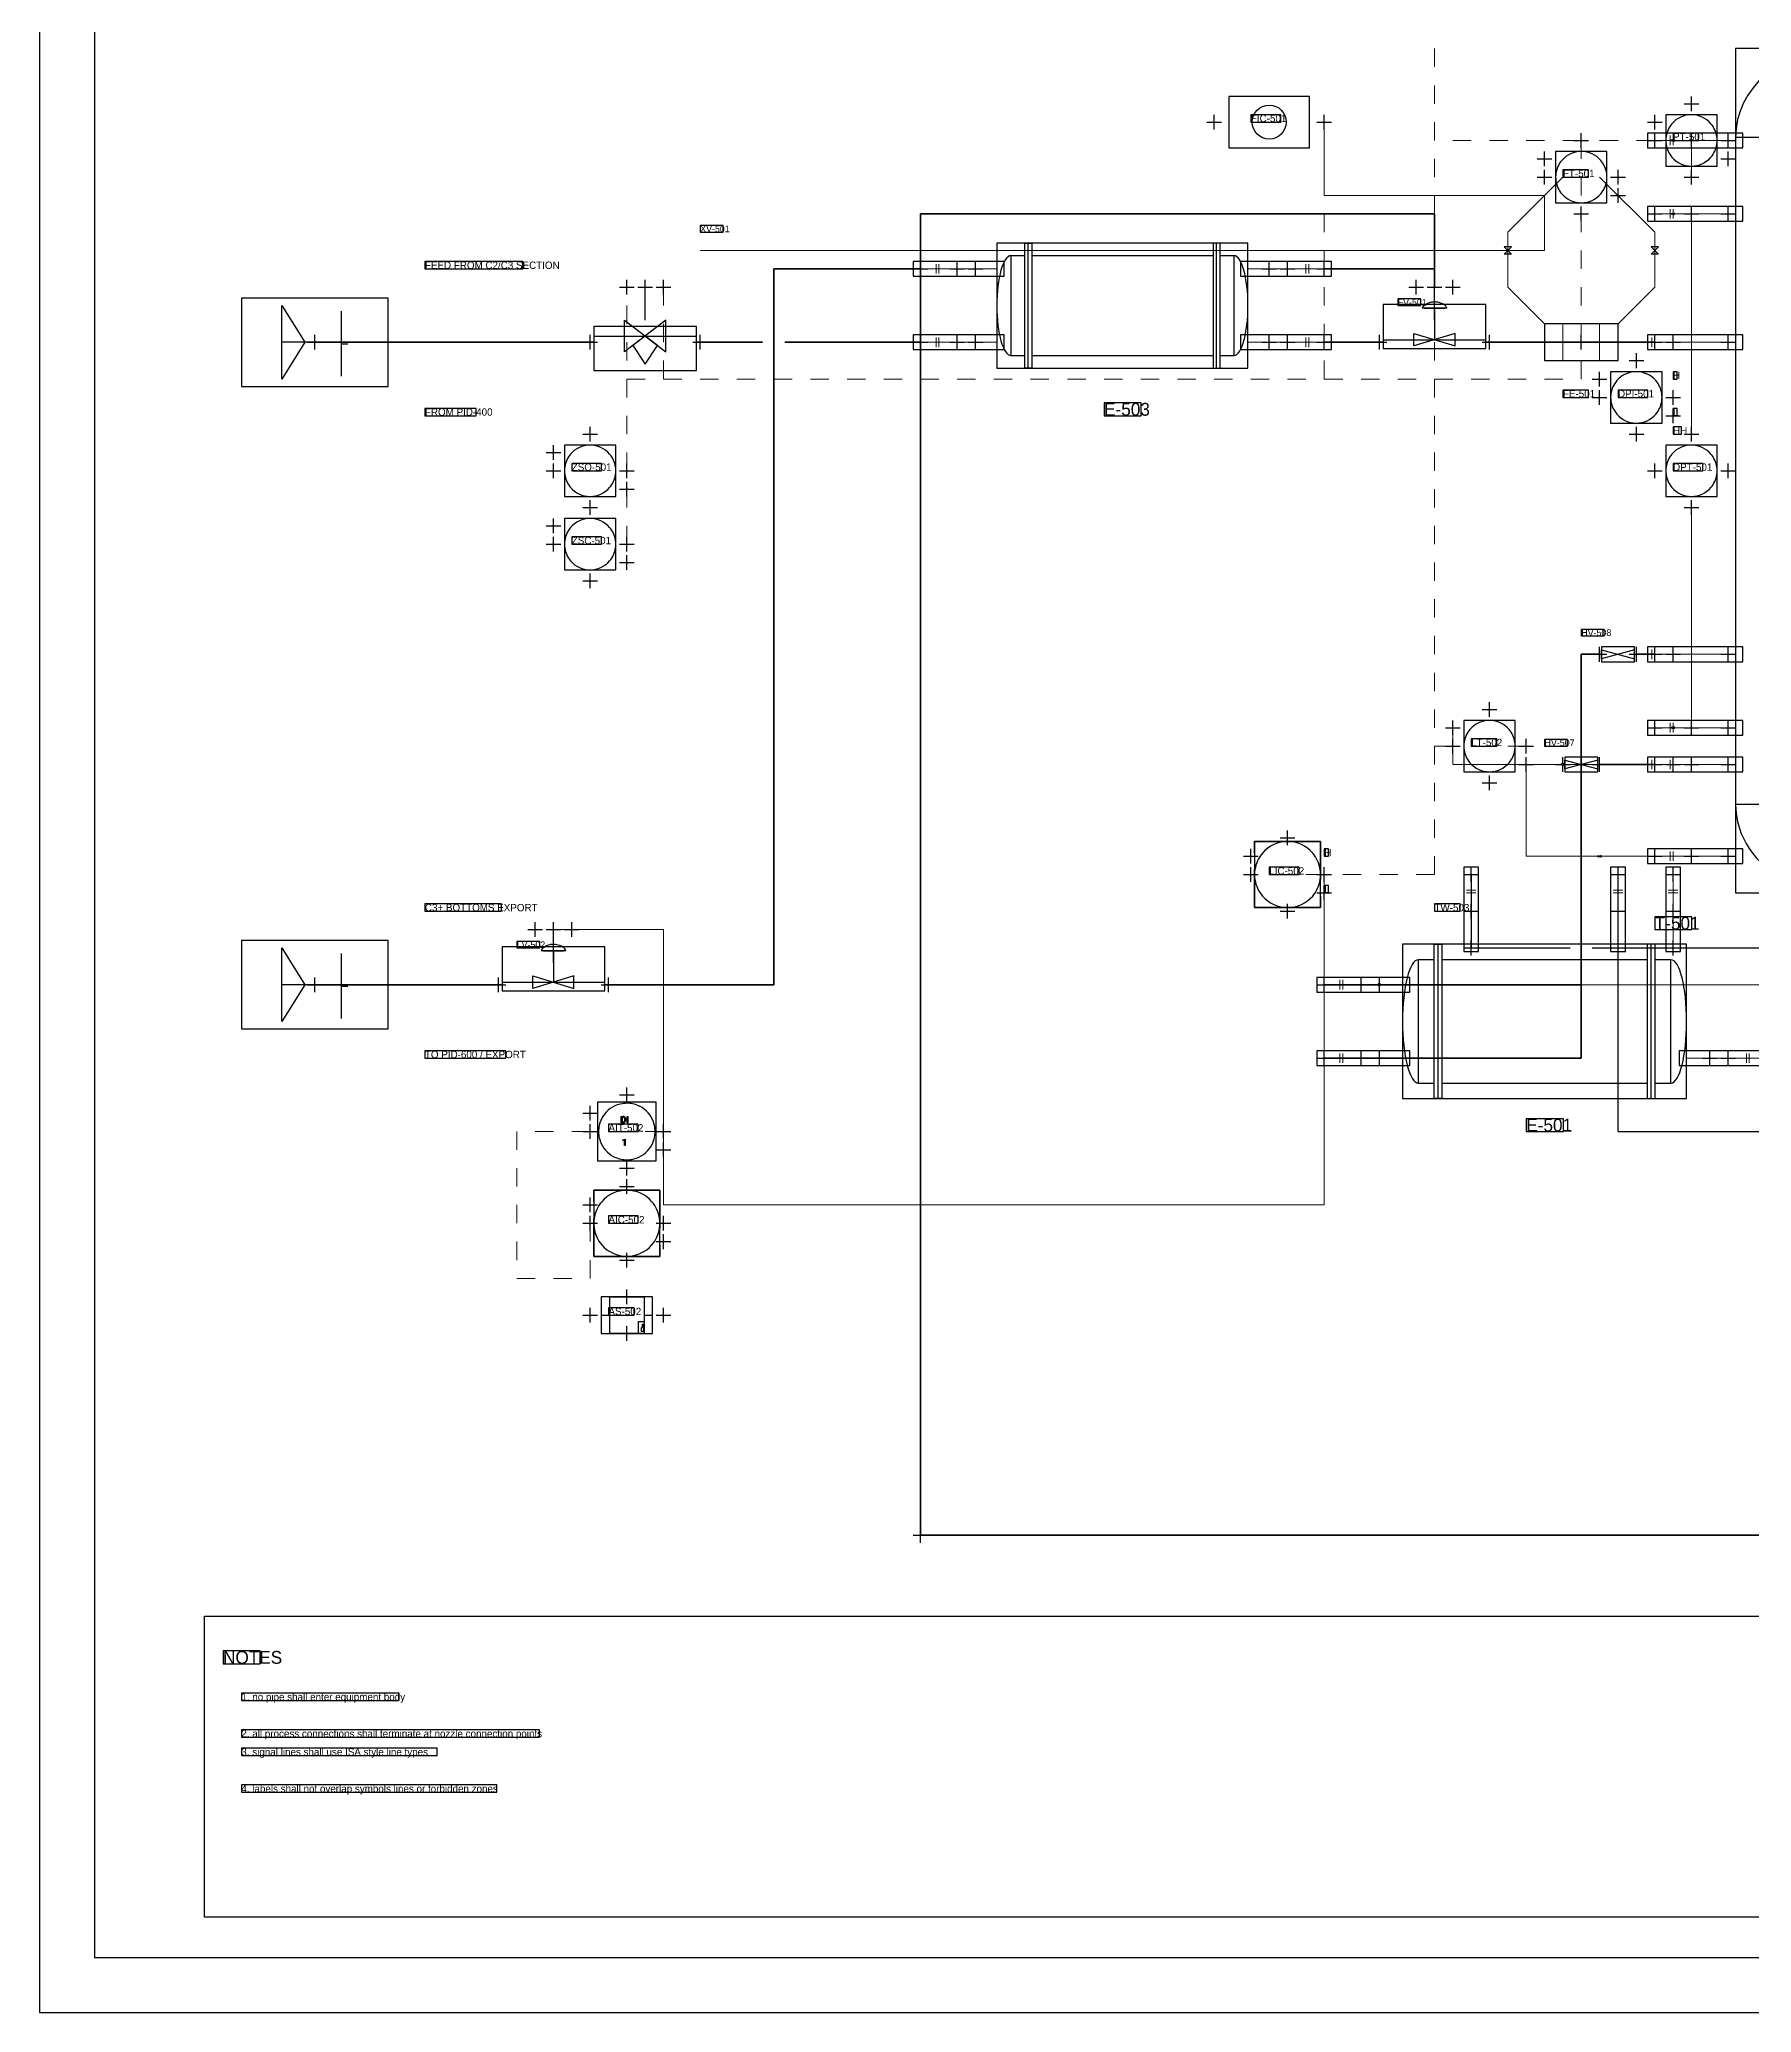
# Model space of a CAD drawing. Header units: metres. Extents: x 10 to 1179, y 10 to 831.
# Drawn here: x 10 to 476, y 10 to 548 of the extents above; entities that cross this region are included whole.
import ezdxf

# ---------------------------------------------------------------- set-up
doc = ezdxf.new("R2010")
doc.units = ezdxf.units.M
for name, color, linetype in [('BORDER', 7, 'Continuous'), ('EQUIPMENT', 4, 'Continuous'), ('IMPULSE_LINE', 2, 'Continuous'), ('INSTRUMENT', 6, 'Continuous'), ('NOZZLES', 1, 'Continuous'), ('PROCESS', 1, 'Continuous'), ('QA_OVERLAY', 2, 'Continuous'), ('SIGNAL_ELECTRIC', 2, 'Continuous'), ('SIGNAL_PNEUMATIC', 2, 'Continuous'), ('SYMBOLS', 4, 'Continuous'), ('TABLE', 8, 'Continuous'), ('TEXT', 7, 'Continuous'), ('UTILITY', 5, 'Continuous'), ('VALVES', 1, 'Continuous')]:
    doc.layers.add(name, color=color, linetype=linetype)

# ---------------------------------------------------------------- blocks, each defined once
blk = doc.blocks.new('YAML_PID_OFFPAGE_CONNECTOR')
at = {"layer": 'DEFAULT_1_2_778'}
for p, q in [((2.649, 0.672), (2.649, -0.731)), ((2.683, -0.03), (3.324, -0.03))]:
    blk.add_line(p, q, dxfattribs=at)
at = {"layer": 'DEFAULT_255_2_778'}
for p, q in [((-3.324, 0), (-3.324, 0.794)), ((-3.324, 0.794), (-0.996, 0)), ((2.497, 0), (-3.324, 0)), ((-0.996, 0), (-3.324, -0.794)), ((-3.324, -0.794), (-3.324, 0))]:
    blk.add_line(p, q, dxfattribs=at)
blk = doc.blocks.new('YAML_PID_DEETHANIZER_COLUMN')
at = {"layer": 'EQUIPMENT'}
blk.add_lwpolyline([(-0.5, -1.875), (0.5, -1.875), (0.5, 1.875), (-0.5, 1.875)], close=True, dxfattribs=at)
for centre, major_axis, start_param, end_param in [((0, 1.875), (-0.5, 0), 3.141593, 6.283185), ((0, -1.875), (0, -0.5), 4.712389, 7.853982)]:
    blk.add_ellipse(centre, major_axis=major_axis, ratio=1, start_param=start_param, end_param=end_param, dxfattribs=at)
blk = doc.blocks.new('YAML_PID_REBOILER')
for p, q in [((-1.6875, -0.625), (-1.6875, 0.625)), ((1.6875, -0.625), (1.6875, 0.625))]:
    blk.add_line(p, q)
at = {"linetype": 'CONTINUOUS'}
for points in [[(-1.75, 0.5), (-2, 0.5), (-2, -0.5)], [(1.625, 0.5), (-1.625, 0.5)], [(1.75, -0.5), (2, -0.5), (2, 0.5), (1.75, 0.5)], [(-2, -0.5), (-1.75, -0.5)], [(-1.625, -0.5), (1.625, -0.5)]]:
    blk.add_lwpolyline(points, dxfattribs=at)
for points in [[(-1.75, 0.625), (-1.625, 0.625), (-1.625, -0.625), (-1.75, -0.625)], [(1.75, 0.625), (1.625, 0.625), (1.625, -0.625), (1.75, -0.625)]]:
    blk.add_lwpolyline(points, close=True)
for centre, major_axis in [((-2, 0), (0, -0.5)), ((2, 0), (0, 0.5))]:
    blk.add_ellipse(centre, major_axis=major_axis, ratio=0.5, start_param=3.1415927, end_param=6.2831853)
blk = doc.blocks.new('YAML_PID_FEED_BOTTOMS_EXCHANGER')
for p, q in [((-1.6875, -0.625), (-1.6875, 0.625)), ((1.6875, -0.625), (1.6875, 0.625))]:
    blk.add_line(p, q)
for points in [[(-1.75, 0.625), (-1.625, 0.625), (-1.625, -0.625), (-1.75, -0.625)], [(1.75, 0.625), (1.625, 0.625), (1.625, -0.625), (1.75, -0.625)]]:
    blk.add_lwpolyline(points, close=True)
at = {"linetype": 'CONTINUOUS'}
for points in [[(-1.75, 0.5), (-2, 0.5), (-2, -0.5)], [(1.625, 0.5), (-1.625, 0.5)], [(1.75, -0.5), (2, -0.5), (2, 0.5), (1.75, 0.5)], [(-2, -0.5), (-1.75, -0.5)], [(-1.625, -0.5), (1.625, -0.5)]]:
    blk.add_lwpolyline(points, dxfattribs=at)
for centre, major_axis in [((-2, 0), (0, -0.5)), ((2, 0), (0, 0.5))]:
    blk.add_ellipse(centre, major_axis=major_axis, ratio=0.5, start_param=3.1415927, end_param=6.2831853)
blk = doc.blocks.new('YAML_PID_SHUTDOWN_VALVE')
at = {"layer": 'DEFAULT_255_2_778'}
for p, q in [((2.65, 1.85), (-2.65, -0.79)), ((-2.65, -0.79), (-2.65, 1.85)), ((-2.65, 1.85), (2.65, -0.79)), ((2.65, -0.79), (2.65, 1.85)), ((-6.61, 0.53), (6.61, 0.53)), ((0, 0.53), (-1.59, -0.26)), ((1.59, -0.26), (0, 0.53)), ((-1.59, -0.26), (0, -1.85)), ((0, -1.85), (1.59, -0.26))]:
    blk.add_line(p, q, dxfattribs=at)
blk = doc.blocks.new('YAML_PID_CONTROL_VALVE')
at = {"layer": 'DEFAULT_255_2_778'}
for p, q in [((1.59, 3.3), (-1.59, 3.3)), ((-1.32, 3.3), (1.32, 3.3)), ((0, 3.3), (0, -3.31)), ((1.59, 3.3), (1.59, 3.3)), ((2.65, -1.99), (-2.65, -4.64)), ((-2.65, -4.64), (-2.65, -1.99)), ((-2.65, -1.99), (2.65, -4.64)), ((2.65, -4.64), (2.65, -1.99)), ((-6.61, -3.31), (6.61, -3.31))]:
    blk.add_line(p, q, dxfattribs=at)
for centre, radius, start, end in [((-0.12, 3.05), 1.49, 139.274, 170.2375), ((0.08, 2.88), 1.75, 107.8085, 139.4549), ((0.03, 3.03), 1.6, 100.7622, 107.7138), ((0.01, 3.18), 1.44, 91.8616, 100.8049), ((0, 3.29), 1.33, 90.0038, 91.7662), ((0, 3.22), 1.41, 80.7831, 89.8951), ((-0.02, 3.11), 1.52, 79.284, 80.8774), ((-0.07, 2.91), 1.72, 54.0163, 78.868), ((0.03, 3), 1.59, 16.9721, 54.9197), ((0.18, 3.07), 1.43, 9.4624, 16.199)]:
    blk.add_arc(centre, radius, start, end, dxfattribs=at)
blk = doc.blocks.new('YAML_PID_MANUAL_BLOCK_VALVE')
blk.add_lwpolyline([(-0.5, -0.3), (-0.5, 0.3), (0.5, -0.3), (0.5, 0.3), (-0.5, -0.3)])
blk = doc.blocks.new('YAML_PID_FIELD_INSTRUMENT')
for start, end in [(40.5416, 139.4584), (171.3731, 188.6269), (139.4584, 171.3731), (8.6269, 40.5416), (351.3731, 8.6269), (188.6269, 220.5416), (220.5416, 319.4584), (319.4584, 351.3731)]:
    blk.add_arc((0, 0), 0.5, start, end)
blk = doc.blocks.new('YAML_PID_DCS_CONTROLLER')
for p, q in [((-0.5, 0.325), (-0.5, 0.075)), ((0.5, 0.325), (0.5, 0.075)), ((-0.5, -0.325), (-0.5, -0.075)), ((0.5, -0.325), (0.5, -0.075))]:
    blk.add_line(p, q)
for points in [[(-0.5, 0.325), (-0.5, 0.5), (0.5, 0.5), (0.5, 0.325)], [(-0.5, -0.075), (-0.5, 0.075)], [(0.5, 0.075), (0.5, -0.075)], [(0.5, -0.325), (0.5, -0.5), (-0.5, -0.5), (-0.5, -0.325)]]:
    blk.add_lwpolyline(points)
for start, end in [(139.4584, 171.3731), (40.5416, 139.4584), (8.6269, 40.5416), (171.3731, 188.6269), (351.3731, 8.6269), (188.6269, 220.5416), (319.4584, 351.3731), (220.5416, 319.4584)]:
    blk.add_arc((0, 0), 0.5, start, end)
blk = doc.blocks.new('YAML_PID_ANALYZER')
at = {"layer": 'DEFAULT_255_1_542'}
for p, q in [((-1.31, 2.06), (-1.31, 3.52)), ((-1.31, 3.52), (-0.9, 3.52)), ((-0.91, 2.06), (-1.31, 2.06)), ((-0.9, 3.37), (-1.12, 3.37)), ((-1.12, 3.37), (-1.12, 2.22)), ((-1.12, 2.22), (-0.92, 2.22)), ((-0.45, 2.75), (-0.45, 2.84)), ((-0.26, 2.84), (-0.26, 2.75)), ((0.05, 2.06), (0.05, 3.52)), ((0.05, 3.52), (0.24, 3.52)), ((0.24, 2.06), (0.05, 2.06)), ((0.24, 3.52), (0.24, 2.06)), ((-0.94, -1.96), (-0.4, -1.76)), ((-0.94, -2.13), (-0.94, -1.96)), ((-0.56, -1.99), (-0.94, -2.13)), ((-0.56, -3.23), (-0.56, -1.99)), ((-0.37, -3.23), (-0.56, -3.23)), ((-0.4, -1.76), (-0.37, -1.76)), ((-0.37, -1.76), (-0.37, -3.23))]:
    blk.add_line(p, q, dxfattribs=at)
for centre, radius, start, end in [((-0.91, 2.8), 0.576, 269.4971, 284.0204), ((-0.92, 2.91), 0.849, 270.4445, 278.451), ((-0.9, 2.79), 0.733, 75.4101, 90.3803), ((-0.9, 2.79), 0.571, 79.2151, 89.7446), ((-0.86, 2.98), 0.385, 40.384, 80.1432), ((-0.88, 2.72), 0.658, 278.1073, 299.0339), ((-0.87, 2.63), 0.399, 283.77, 318.1556), ((-0.87, 2.91), 0.61, 60.1456, 75.189), ((-0.91, 2.66), 0.452, 318.7416, 343.6873), ((-0.85, 2.95), 0.57, 26.5254, 60.1451), ((-0.89, 2.95), 0.426, 26.5778, 40.1533), ((-0.84, 2.64), 0.561, 299.2531, 333.4571), ((-1.01, 2.9), 0.554, 9.6572, 26.1932), ((-1.14, 2.73), 0.688, 343.3325, 355.8548), ((-1.3, 2.84), 0.854, 359.6455, 9.8607), ((-1.4, 2.75), 0.951, 355.4989, 0.0788), ((-0.99, 2.87), 0.729, 7.403, 26.8321), ((-0.96, 2.7), 0.699, 333.0707, 348.7181), ((-1.17, 2.74), 0.91, 348.729, 0.3013), ((-1.19, 2.84), 0.93, 0.1606, 7.7176)]:
    blk.add_arc(centre, radius, start, end, dxfattribs=at)
at = {"layer": 'DEFAULT_255_2_778'}
blk.add_line((-6.61, 0), (-6.61, 0), dxfattribs=at)
for centre, radius, start, end in [((-0.01, 0.01), 6.61, 109.7078, 153.0328), ((-0.02, 0.01), 6.6, 96.3164, 109.6517), ((0, -0.13), 6.74, 89.9875, 96.3278), ((0, -0.08), 6.69, 78.5415, 90.0352), ((0.03, 0.04), 6.57, 63.0463, 78.5245), ((0.01, 0.01), 6.61, 19.7078, 63.0328), ((0.08, 0), 6.69, 168.5415, 180.0352), ((-0.04, 0.03), 6.57, 153.0463, 168.5245), ((0.01, 0.02), 6.6, 6.3164, 19.6517), ((-0.13, 0), 6.74, 359.9875, 6.3278), ((0.13, 0), 6.74, 179.9875, 186.3278), ((-0.01, -0.02), 6.6, 186.3164, 199.6517), ((-0.01, -0.01), 6.61, 199.7078, 243.0328), ((0.01, -0.01), 6.61, 289.7078, 333.0328), ((0.04, -0.03), 6.57, 333.0463, 348.5245), ((-0.08, 0), 6.69, 348.5415, 0.0352), ((-0.03, -0.04), 6.57, 243.0463, 258.5245), ((0, 0.08), 6.69, 258.5415, 270.0352), ((0, 0.13), 6.74, 269.9875, 276.3278), ((0.02, -0.01), 6.6, 276.3164, 289.6517)]:
    blk.add_arc(centre, radius, start, end, dxfattribs=at)
blk = doc.blocks.new('YAML_PID_SAMPLE_POINT')
at = {"layer": 'DEFAULT_255_2_778'}
for p, q in [((-7.97, 0), (-5.32, 0)), ((-5.26, 2.65), (5.33, 2.65)), ((-5.26, -2.65), (-5.26, 2.65)), ((5.32, 0), (7.97, 0)), ((5.33, 2.65), (5.33, -2.65)), ((5.33, -2.65), (-5.26, -2.65)), ((3.61, -0.93), (5.33, -0.93)), ((3.61, -2.65), (3.61, -0.93)), ((5.33, -2.65), (3.61, -2.65)), ((4.53, -2.38), (4.53, -1.77)), ((4.53, -1.77), (4.89, -1.77)), ((4.89, -2.38), (4.53, -2.38)), ((4.89, -1.77), (4.89, -1.32)), ((4.89, -1.32), (5.19, -1.32)), ((5.19, -2.38), (4.89, -2.38)), ((5.19, -1.32), (5.19, -2.38)), ((5.33, -0.93), (5.33, -2.65))]:
    blk.add_line(p, q, dxfattribs=at)

msp = doc.modelspace()

# ---------------------------------------------------------------- linework, layer by layer
at = {"layer": 'BORDER'}
for points in [[(10, 10), (1179, 10), (1179, 831), (10, 831), (10, 10)], [(25, 25), (1164, 25), (1164, 816), (25, 816), (25, 25)]]:
    msp.add_lwpolyline(points, dxfattribs=at)
at = {"layer": 'IMPULSE_LINE', "lineweight": 18}
for p, q in [((450, 520), (460, 520)), ((460, 520), (460, 510)), ((410, 495), (425, 510)), ((450, 495), (435, 510)), ((450, 500), (460, 500)), ((460, 500), (460, 440)), ((410, 480), (410, 495)), ((450, 480), (450, 495)), ((420, 470), (410, 480)), ((440, 470), (450, 480)), ((420, 465), (420, 470)), ((440, 465), (440, 470)), ((460, 360), (460, 420)), ((395, 350), (395, 360)), ((450, 360), (460, 360)), ((450, 350), (395, 350)), ((415, 325), (415, 350)), ((450, 325), (415, 325)), ((360, 290), (375, 290)), ((375, 290), (760, 290))]:
    msp.add_line(p, q, dxfattribs=at)
at = {"layer": 'INSTRUMENT'}
for p, q in [((175, 471), (175, 480)), ((390, 471), (390, 480)), ((150, 296), (150, 305))]:
    msp.add_line(p, q, dxfattribs=at)
at = {"layer": 'INSTRUMENT', "lineweight": 18}
for p, q in [((425, 460), (425, 470)), ((435, 460), (435, 470))]:
    msp.add_line(p, q, dxfattribs=at)
at = {"layer": 'INSTRUMENT'}
msp.add_lwpolyline([(334, 518), (356, 518), (356, 532), (334, 532), (334, 518)], dxfattribs=at)
msp.add_circle((345, 525), 4.62, dxfattribs=at)
at = {"layer": 'NOZZLES', "lineweight": 13}
for p, q in [((472, 520), (450, 520)), ((454.25, 521.3), (454.25, 518.7)), ((455, 521.3), (455, 518.7)), ((472, 500), (450, 500)), ((454.25, 501.3), (454.25, 498.7)), ((455, 501.3), (455, 498.7)), ((270.8, 485), (250, 485)), ((254.25, 486.3), (254.25, 483.7)), ((255, 486.3), (255, 483.7)), ((339.2, 485), (360, 485)), ((355, 483.7), (355, 486.3)), ((355.75, 483.7), (355.75, 486.3)), ((270.8, 465), (250, 465)), ((254.25, 466.3), (254.25, 463.7)), ((255, 466.3), (255, 463.7)), ((339.2, 465), (360, 465)), ((355, 463.7), (355, 466.3)), ((355.75, 463.7), (355.75, 466.3)), ((449.25, 466.3), (449.25, 463.7)), ((450, 466.3), (450, 463.7)), ((472, 465), (450, 465)), ((449.25, 381.3), (449.25, 378.7)), ((450, 381.3), (450, 378.7)), ((472, 380), (450, 380)), ((454.25, 361.3), (454.25, 358.7)), ((455, 361.3), (455, 358.7)), ((472, 360), (450, 360)), ((449.25, 351.3), (449.25, 348.7)), ((450, 351.3), (450, 348.7)), ((472, 350), (450, 350)), ((472, 350), (450, 350)), ((454.25, 351.3), (454.25, 348.7)), ((455, 351.3), (455, 348.7)), ((472, 325), (450, 325)), ((454.25, 326.3), (454.25, 323.7)), ((455, 326.3), (455, 323.7)), ((400, 301), (400, 320)), ((440, 301), (440, 320)), ((455, 301), (455, 320)), ((401.3, 315.75), (398.7, 315.75)), ((401.3, 315), (398.7, 315)), ((441.3, 315.75), (438.7, 315.75)), ((441.3, 315), (438.7, 315)), ((456.3, 315.75), (453.7, 315.75)), ((456.3, 315), (453.7, 315)), ((364.25, 291.3), (364.25, 288.7)), ((365, 291.3), (365, 288.7)), ((381.3, 290), (360, 290)), ((381.3, 270), (360, 270)), ((364.25, 271.3), (364.25, 268.7)), ((365, 271.3), (365, 268.7)), ((458.7, 270), (480, 270)), ((475, 268.7), (475, 271.3)), ((475.75, 268.7), (475.75, 271.3))]:
    msp.add_line(p, q, dxfattribs=at)
at = {"layer": 'PROCESS', "lineweight": 35}
for points in [[(250, 140), (250, 500)], [(250, 500), (390, 500)], [(390, 500), (390, 480)], [(250, 485), (210, 485)], [(210, 485), (210, 480)], [(390, 485), (360, 485)], [(390, 480), (390, 485)], [(210, 480), (210, 290)], [(85, 465), (161, 465)], [(189, 465), (207, 465)], [(213, 465), (250, 465)], [(360, 465), (376, 465)], [(404, 465), (450, 465)], [(430, 290), (430, 380)], [(430, 380), (435, 380)], [(445, 380), (450, 380)], [(435, 350), (450, 350)], [(430, 270), (430, 345)], [(85, 290), (136, 290)], [(164, 290), (210, 290)], [(360, 290), (430, 290)], [(430, 270), (360, 270)], [(700, 140), (250, 140)]]:
    msp.add_lwpolyline(points, dxfattribs=at)
at = {"layer": 'QA_OVERLAY'}
for p, q in [((330, 523), (330, 527)), ((360, 523), (360, 527)), ((360, 523), (360, 527)), ((360, 523), (360, 527)), ((450, 523), (450, 527)), ((458, 530), (462, 530)), ((460, 528), (460, 532)), ((328, 525), (332, 525)), ((358, 525), (362, 525)), ((358, 525), (362, 525)), ((358, 525), (362, 525)), ((430, 518), (430, 522)), ((448, 525), (452, 525)), ((450, 518), (450, 522)), ((450, 518), (450, 522)), ((450, 518), (450, 522)), ((460, 518), (460, 522)), ((470, 518), (470, 522)), ((470, 518), (470, 522)), ((470, 518), (470, 522)), ((420, 513), (420, 517)), ((428, 520), (432, 520)), ((448, 520), (452, 520)), ((448, 520), (452, 520)), ((448, 520), (452, 520)), ((458, 520), (462, 520)), ((468, 520), (472, 520)), ((468, 520), (472, 520)), ((468, 520), (472, 520)), ((470, 513), (470, 517)), ((418, 515), (422, 515)), ((420, 508), (420, 512)), ((440, 508), (440, 512)), ((440, 508), (440, 512)), ((460, 508), (460, 512)), ((468, 515), (472, 515)), ((418, 510), (422, 510)), ((438, 510), (442, 510)), ((438, 510), (442, 510)), ((440, 503), (440, 507)), ((458, 510), (462, 510)), ((428, 500), (432, 500)), ((430, 498), (430, 502)), ((438, 505), (442, 505)), ((448, 500), (452, 500)), ((448, 500), (452, 500)), ((450, 498), (450, 502)), ((450, 498), (450, 502)), ((458, 500), (462, 500)), ((460, 498), (460, 502)), ((468, 500), (472, 500)), ((470, 498), (470, 502)), ((248, 485), (252, 485)), ((248, 485), (252, 485)), ((250, 483), (250, 487)), ((250, 483), (250, 487)), ((258, 485), (262, 485)), ((258, 485), (262, 485)), ((260, 483), (260, 487)), ((260, 483), (260, 487)), ((263, 485), (267, 485)), ((265, 483), (265, 487)), ((343, 485), (347, 485)), ((345, 483), (345, 487)), ((348, 485), (352, 485)), ((348, 485), (352, 485)), ((350, 483), (350, 487)), ((350, 483), (350, 487)), ((358, 485), (362, 485)), ((358, 485), (362, 485)), ((360, 483), (360, 487)), ((360, 483), (360, 487)), ((168, 480), (172, 480)), ((170, 478), (170, 482)), ((173, 480), (177, 480)), ((173, 480), (177, 480)), ((175, 478), (175, 482)), ((175, 478), (175, 482)), ((178, 480), (182, 480)), ((180, 478), (180, 482)), ((383, 480), (387, 480)), ((385, 478), (385, 482)), ((388, 480), (392, 480)), ((388, 480), (392, 480)), ((390, 478), (390, 482)), ((390, 478), (390, 482)), ((393, 480), (397, 480)), ((395, 478), (395, 482)), ((83, 465), (87, 465)), ((83, 465), (87, 465)), ((85, 463), (85, 467)), ((85, 463), (85, 467)), ((158, 465), (162, 465)), ((160, 463), (160, 467)), ((188, 465), (192, 465)), ((190, 463), (190, 467)), ((248, 465), (252, 465)), ((248, 465), (252, 465)), ((250, 463), (250, 467)), ((250, 463), (250, 467)), ((258, 465), (262, 465)), ((258, 465), (262, 465)), ((260, 463), (260, 467)), ((260, 463), (260, 467)), ((263, 465), (267, 465)), ((265, 463), (265, 467)), ((343, 465), (347, 465)), ((345, 463), (345, 467)), ((348, 465), (352, 465)), ((348, 465), (352, 465)), ((350, 463), (350, 467)), ((350, 463), (350, 467)), ((358, 465), (362, 465)), ((358, 465), (362, 465)), ((360, 463), (360, 467)), ((360, 463), (360, 467)), ((373, 465), (377, 465)), ((375, 463), (375, 467)), ((403, 465), (407, 465)), ((405, 463), (405, 467)), ((428, 465), (432, 465)), ((430, 463), (430, 467)), ((448, 465), (452, 465)), ((448, 465), (452, 465)), ((450, 463), (450, 467)), ((450, 463), (450, 467)), ((453, 465), (457, 465)), ((455, 463), (455, 467)), ((468, 465), (472, 465)), ((470, 463), (470, 467)), ((435, 453), (435, 457)), ((443, 460), (447, 460)), ((445, 458), (445, 462)), ((433, 455), (437, 455)), ((435, 448), (435, 452)), ((455, 448), (455, 452)), ((455, 448), (455, 452)), ((433, 450), (437, 450)), ((453, 450), (457, 450)), ((453, 450), (457, 450)), ((455, 443), (455, 447)), ((160, 438), (160, 442)), ((445, 438), (445, 442)), ((453, 445), (457, 445)), ((460, 438), (460, 442)), ((460, 438), (460, 442)), ((150, 433), (150, 437)), ((158, 440), (162, 440)), ((443, 440), (447, 440)), ((458, 440), (462, 440)), ((458, 440), (462, 440)), ((148, 435), (152, 435)), ((148, 430), (152, 430)), ((150, 428), (150, 432)), ((168, 430), (172, 430)), ((168, 430), (172, 430)), ((170, 428), (170, 432)), ((170, 428), (170, 432)), ((448, 430), (452, 430)), ((450, 428), (450, 432)), ((468, 430), (472, 430)), ((468, 430), (472, 430)), ((470, 428), (470, 432)), ((470, 428), (470, 432)), ((168, 425), (172, 425)), ((170, 423), (170, 427)), ((158, 420), (162, 420)), ((158, 420), (162, 420)), ((160, 418), (160, 422)), ((160, 418), (160, 422)), ((458, 420), (462, 420)), ((458, 420), (462, 420)), ((460, 418), (460, 422)), ((460, 418), (460, 422)), ((148, 415), (152, 415)), ((150, 413), (150, 417)), ((148, 410), (152, 410)), ((150, 408), (150, 412)), ((168, 410), (172, 410)), ((168, 410), (172, 410)), ((170, 408), (170, 412)), ((170, 408), (170, 412)), ((168, 405), (172, 405)), ((170, 403), (170, 407)), ((158, 400), (162, 400)), ((160, 398), (160, 402)), ((435, 378), (435, 382)), ((445, 378), (445, 382)), ((450, 378), (450, 382)), ((450, 378), (450, 382)), ((455, 378), (455, 382)), ((470, 378), (470, 382)), ((433, 380), (437, 380)), ((443, 380), (447, 380)), ((448, 380), (452, 380)), ((448, 380), (452, 380)), ((453, 380), (457, 380)), ((468, 380), (472, 380)), ((405, 363), (405, 367)), ((395, 358), (395, 362)), ((403, 365), (407, 365)), ((450, 358), (450, 362)), ((450, 358), (450, 362)), ((460, 358), (460, 362)), ((470, 358), (470, 362)), ((393, 360), (397, 360)), ((393, 355), (397, 355)), ((395, 353), (395, 357)), ((413, 355), (417, 355)), ((413, 355), (417, 355)), ((415, 353), (415, 357)), ((415, 353), (415, 357)), ((448, 360), (452, 360)), ((448, 360), (452, 360)), ((458, 360), (462, 360)), ((468, 360), (472, 360)), ((413, 350), (417, 350)), ((415, 348), (415, 352)), ((423, 350), (427, 350)), ((425, 348), (425, 352)), ((433, 350), (437, 350)), ((435, 348), (435, 352)), ((448, 350), (452, 350)), ((448, 350), (452, 350)), ((448, 350), (452, 350)), ((448, 350), (452, 350)), ((450, 348), (450, 352)), ((450, 348), (450, 352)), ((450, 348), (450, 352)), ((450, 348), (450, 352)), ((453, 350), (457, 350)), ((455, 348), (455, 352)), ((458, 350), (462, 350)), ((460, 348), (460, 352)), ((468, 350), (472, 350)), ((468, 350), (472, 350)), ((470, 348), (470, 352)), ((470, 348), (470, 352)), ((403, 345), (407, 345)), ((405, 343), (405, 347)), ((348, 330), (352, 330)), ((350, 328), (350, 332)), ((338, 325), (342, 325)), ((340, 323), (340, 327)), ((448, 325), (452, 325)), ((448, 325), (452, 325)), ((450, 323), (450, 327)), ((450, 323), (450, 327)), ((458, 325), (462, 325)), ((460, 323), (460, 327)), ((468, 325), (472, 325)), ((470, 323), (470, 327)), ((338, 320), (342, 320)), ((340, 318), (340, 322)), ((358, 320), (362, 320)), ((358, 320), (362, 320)), ((360, 318), (360, 322)), ((360, 318), (360, 322)), ((398, 320), (402, 320)), ((398, 320), (402, 320)), ((400, 318), (400, 322)), ((400, 318), (400, 322)), ((438, 320), (442, 320)), ((438, 320), (442, 320)), ((440, 318), (440, 322)), ((440, 318), (440, 322)), ((453, 320), (457, 320)), ((453, 320), (457, 320)), ((455, 318), (455, 322)), ((455, 318), (455, 322)), ((350, 308), (350, 312)), ((358, 315), (362, 315)), ((360, 313), (360, 317)), ((400, 308), (400, 312)), ((400, 308), (400, 312)), ((440, 308), (440, 312)), ((440, 308), (440, 312)), ((455, 308), (455, 312)), ((455, 308), (455, 312)), ((145, 303), (145, 307)), ((150, 303), (150, 307)), ((150, 303), (150, 307)), ((155, 303), (155, 307)), ((348, 310), (352, 310)), ((398, 310), (402, 310)), ((398, 310), (402, 310)), ((438, 310), (442, 310)), ((438, 310), (442, 310)), ((453, 310), (457, 310)), ((453, 310), (457, 310)), ((143, 305), (147, 305)), ((148, 305), (152, 305)), ((148, 305), (152, 305)), ((153, 305), (157, 305)), ((400, 298), (400, 302)), ((440, 298), (440, 302)), ((455, 298), (455, 302)), ((398, 300), (402, 300)), ((438, 300), (442, 300)), ((453, 300), (457, 300)), ((85, 288), (85, 292)), ((85, 288), (85, 292)), ((135, 288), (135, 292)), ((165, 288), (165, 292)), ((360, 288), (360, 292)), ((360, 288), (360, 292)), ((370, 288), (370, 292)), ((370, 288), (370, 292)), ((375, 288), (375, 292)), ((83, 290), (87, 290)), ((83, 290), (87, 290)), ((133, 290), (137, 290)), ((163, 290), (167, 290)), ((358, 290), (362, 290)), ((358, 290), (362, 290)), ((368, 290), (372, 290)), ((368, 290), (372, 290)), ((373, 290), (377, 290)), ((358, 270), (362, 270)), ((358, 270), (362, 270)), ((360, 268), (360, 272)), ((360, 268), (360, 272)), ((368, 270), (372, 270)), ((368, 270), (372, 270)), ((370, 268), (370, 272)), ((370, 268), (370, 272)), ((373, 270), (377, 270)), ((375, 268), (375, 272)), ((463, 270), (467, 270)), ((465, 268), (465, 272)), ((468, 270), (472, 270)), ((468, 270), (472, 270)), ((470, 268), (470, 272)), ((470, 268), (470, 272)), ((168, 260), (172, 260)), ((170, 258), (170, 262)), ((158, 255), (162, 255)), ((160, 253), (160, 257)), ((158, 250), (162, 250)), ((160, 248), (160, 252)), ((178, 250), (182, 250)), ((178, 250), (182, 250)), ((180, 248), (180, 252)), ((180, 248), (180, 252)), ((170, 238), (170, 242)), ((178, 245), (182, 245)), ((180, 243), (180, 247)), ((168, 240), (172, 240)), ((170, 233), (170, 237)), ((160, 228), (160, 232)), ((168, 235), (172, 235)), ((158, 230), (162, 230)), ((160, 223), (160, 227)), ((180, 223), (180, 227)), ((180, 223), (180, 227)), ((158, 225), (162, 225)), ((178, 225), (182, 225)), ((178, 225), (182, 225)), ((180, 218), (180, 222)), ((168, 215), (172, 215)), ((170, 213), (170, 217)), ((178, 220), (182, 220)), ((168, 205), (172, 205)), ((170, 203), (170, 207)), ((158, 200), (162, 200)), ((158, 200), (162, 200)), ((160, 198), (160, 202)), ((160, 198), (160, 202)), ((178, 200), (182, 200)), ((178, 200), (182, 200)), ((178, 200), (182, 200)), ((180, 198), (180, 202)), ((180, 198), (180, 202)), ((180, 198), (180, 202)), ((168, 195), (172, 195)), ((170, 193), (170, 197)), ((248, 140), (252, 140)), ((250, 138), (250, 142))]:
    msp.add_line(p, q, dxfattribs=at)
for points in [[(472, 315), (528, 315), (528, 545), (472, 545), (472, 315)], [(472, 315), (528, 315), (528, 545), (472, 545), (472, 315)], [(334, 518), (356, 518), (356, 532), (334, 532), (334, 518)], [(340, 525), (348.12, 525), (348.12, 527), (340, 527), (340, 525)], [(453, 513), (467, 513), (467, 527), (453, 527), (453, 513)], [(448, 518), (474, 518), (474, 522), (448, 522), (448, 518)], [(455, 520), (461.96, 520), (461.96, 522), (455, 522), (455, 520)], [(423, 503), (437, 503), (437, 517), (423, 517), (423, 503)], [(425, 510), (431.96, 510), (431.96, 512), (425, 512), (425, 510)], [(448, 498), (474, 498), (474, 502), (448, 502), (448, 498)], [(190, 495), (196.26, 495), (196.26, 496.8), (190, 496.8), (190, 495)], [(270.8, 458), (339.2, 458), (339.2, 492), (270.8, 492), (270.8, 458)], [(115, 485), (141.68, 485), (141.68, 487), (115, 487), (115, 485)], [(248, 483), (272.8, 483), (272.8, 487), (248, 487), (248, 483)], [(337.2, 483), (362, 483), (362, 487), (337.2, 487), (337.2, 483)], [(65, 453), (105, 453), (105, 477), (65, 477), (65, 453)], [(376, 463.29), (404, 463.29), (404, 475.29), (376, 475.29), (376, 463.29)], [(380, 475), (386.26, 475), (386.26, 476.8), (380, 476.8), (380, 475)], [(161, 457.29), (189, 457.29), (189, 469.29), (161, 469.29), (161, 457.29)], [(420, 460), (440, 460), (440, 470), (420, 470), (420, 460)], [(248, 463), (272.8, 463), (272.8, 467), (248, 467), (248, 463)], [(337.2, 463), (362, 463), (362, 467), (337.2, 467), (337.2, 463)], [(448, 463), (474, 463), (474, 467), (448, 467), (448, 463)], [(438, 443), (452, 443), (452, 457), (438, 457), (438, 443)], [(455, 455), (456.16, 455), (456.16, 457), (455, 457), (455, 455)], [(425, 450), (431.96, 450), (431.96, 452), (425, 452), (425, 450)], [(440, 450), (448.12, 450), (448.12, 452), (440, 452), (440, 450)], [(115, 445), (128.92, 445), (128.92, 447), (115, 447), (115, 445)], [(300, 445), (310.15, 445), (310.15, 448.5), (300, 448.5), (300, 445)], [(455, 445), (456.16, 445), (456.16, 447), (455, 447), (455, 445)], [(455, 440), (457.32, 440), (457.32, 442), (455, 442), (455, 440)], [(153, 423), (167, 423), (167, 437), (153, 437), (153, 423)], [(453, 423), (467, 423), (467, 437), (453, 437), (453, 423)], [(155, 430), (163.12, 430), (163.12, 432), (155, 432), (155, 430)], [(455, 430), (463.12, 430), (463.12, 432), (455, 432), (455, 430)], [(153, 403), (167, 403), (167, 417), (153, 417), (153, 403)], [(155, 410), (163.12, 410), (163.12, 412), (155, 412), (155, 410)], [(430, 385), (436.26, 385), (436.26, 386.8), (430, 386.8), (430, 385)], [(435.5, 378), (444.5, 378), (444.5, 382), (435.5, 382), (435.5, 378)], [(448, 378), (474, 378), (474, 382), (448, 382), (448, 378)], [(398, 348), (412, 348), (412, 362), (398, 362), (398, 348)], [(448, 358), (474, 358), (474, 362), (448, 362), (448, 358)], [(400, 355), (406.96, 355), (406.96, 357), (400, 357), (400, 355)], [(420, 355), (426.26, 355), (426.26, 356.8), (420, 356.8), (420, 355)], [(425.5, 348), (434.5, 348), (434.5, 352), (425.5, 352), (425.5, 348)], [(448, 348), (474, 348), (474, 352), (448, 352), (448, 348)], [(448, 348), (474, 348), (474, 352), (448, 352), (448, 348)], [(341, 311), (359, 311), (359, 329), (341, 329), (341, 311)], [(360, 325), (361.16, 325), (361.16, 327), (360, 327), (360, 325)], [(448, 323), (474, 323), (474, 327), (448, 327), (448, 323)], [(345, 320), (353.12, 320), (353.12, 322), (345, 322), (345, 320)], [(398, 299), (402, 299), (402, 322), (398, 322), (398, 299)], [(438, 299), (442, 299), (442, 322), (438, 322), (438, 299)], [(453, 299), (457, 299), (457, 322), (453, 322), (453, 299)], [(115, 310), (135.88, 310), (135.88, 312), (115, 312), (115, 310)], [(360, 315), (361.16, 315), (361.16, 317), (360, 317), (360, 315)], [(390, 310), (396.96, 310), (396.96, 312), (390, 312), (390, 310)], [(450, 305), (460.15, 305), (460.15, 308.5), (450, 308.5), (450, 305)], [(65, 278), (105, 278), (105, 302), (65, 302), (65, 278)], [(140, 300), (146.26, 300), (146.26, 301.8), (140, 301.8), (140, 300)], [(381.3, 259), (458.7, 259), (458.7, 301), (381.3, 301), (381.3, 259)], [(136, 288.29), (164, 288.29), (164, 300.29), (136, 300.29), (136, 288.29)], [(358, 288), (383.3, 288), (383.3, 292), (358, 292), (358, 288)], [(115, 270), (137.04, 270), (137.04, 272), (115, 272), (115, 270)], [(358, 268), (383.3, 268), (383.3, 272), (358, 272), (358, 268)], [(456.7, 268), (482, 268), (482, 272), (456.7, 272), (456.7, 268)], [(162, 242), (178, 242), (178, 258), (162, 258), (162, 242)], [(415, 250), (425.15, 250), (425.15, 253.5), (415, 253.5), (415, 250)], [(165, 250), (173.12, 250), (173.12, 252), (165, 252), (165, 250)], [(161, 216), (179, 216), (179, 234), (161, 234), (161, 216)], [(165, 225), (173.12, 225), (173.12, 227), (165, 227), (165, 225)], [(163, 195), (177, 195), (177, 205), (163, 205), (163, 195)], [(165, 200), (171.96, 200), (171.96, 202), (165, 202), (165, 200)], [(60, 105), (70.15, 105), (70.15, 108.5), (60, 108.5), (60, 105)], [(65, 95), (107.92, 95), (107.92, 97), (65, 97), (65, 95)], [(65, 85), (146.2, 85), (146.2, 87), (65, 87), (65, 85)], [(65, 80), (118.36, 80), (118.36, 82), (65, 82), (65, 80)], [(65, 70), (134.6, 70), (134.6, 72), (65, 72), (65, 70)]]:
    msp.add_lwpolyline(points, dxfattribs=at)
at = {"layer": 'SIGNAL_ELECTRIC', "lineweight": 18}
for p, q in [((390, 540), (390, 545)), ((390, 530), (390, 535)), ((390, 520), (390, 525)), ((360, 515), (360, 520)), ((400, 520), (395, 520)), ((410, 520), (405, 520)), ((420, 520), (415, 520)), ((430, 520), (425, 520)), ((430, 520), (430, 515)), ((440, 520), (435, 520)), ((450, 520), (445, 520)), ((460, 520), (455, 520)), ((470, 520), (465, 520)), ((390, 510), (390, 515)), ((360, 505), (360, 510)), ((430, 510), (430, 505)), ((360, 495), (360, 500)), ((390, 500), (390, 505)), ((430, 500), (430, 495)), ((390, 490), (390, 495)), ((360, 485), (360, 490)), ((430, 490), (430, 485)), ((390, 480), (390, 485)), ((180, 475), (180, 480)), ((360, 475), (360, 480)), ((430, 480), (430, 475)), ((170, 470), (170, 475)), ((390, 470), (390, 475)), ((180, 465), (180, 470)), ((360, 465), (360, 470)), ((430, 470), (430, 465)), ((170, 460), (170, 465)), ((390, 460), (390, 465)), ((180, 455), (180, 460)), ((360, 455), (360, 460)), ((430, 460), (430, 455)), ((170, 450), (170, 455)), ((170, 455), (175, 455)), ((180, 455), (185, 455)), ((190, 455), (195, 455)), ((200, 455), (205, 455)), ((210, 455), (215, 455)), ((220, 455), (225, 455)), ((230, 455), (235, 455)), ((240, 455), (245, 455)), ((250, 455), (255, 455)), ((260, 455), (265, 455)), ((270, 455), (275, 455)), ((280, 455), (285, 455)), ((290, 455), (295, 455)), ((300, 455), (305, 455)), ((310, 455), (315, 455)), ((320, 455), (325, 455)), ((330, 455), (335, 455)), ((340, 455), (345, 455)), ((350, 455), (355, 455)), ((360, 455), (365, 455)), ((370, 455), (375, 455)), ((380, 455), (385, 455)), ((390, 450), (390, 455)), ((390, 455), (395, 455)), ((400, 455), (405, 455)), ((410, 455), (415, 455)), ((420, 455), (425, 455)), ((170, 440), (170, 445)), ((390, 440), (390, 445)), ((170, 430), (170, 435)), ((390, 430), (390, 435)), ((170, 420), (170, 425)), ((390, 420), (390, 425)), ((170, 410), (170, 415)), ((390, 410), (390, 415)), ((390, 400), (390, 405)), ((390, 390), (390, 395)), ((390, 380), (390, 385)), ((390, 370), (390, 375)), ((390, 360), (390, 365)), ((395, 355), (390, 355)), ((390, 350), (390, 355)), ((405, 355), (400, 355)), ((415, 355), (410, 355)), ((390, 340), (390, 345)), ((390, 330), (390, 335)), ((390, 320), (390, 325)), ((350, 320), (345, 320)), ((360, 320), (355, 320)), ((370, 320), (365, 320)), ((380, 320), (375, 320)), ((390, 320), (385, 320)), ((140, 250), (140, 245)), ((150, 250), (145, 250)), ((160, 250), (155, 250)), ((170, 250), (165, 250)), ((180, 250), (175, 250)), ((140, 240), (140, 235)), ((140, 230), (140, 225)), ((160, 220), (160, 225)), ((140, 220), (140, 215)), ((160, 210), (160, 215)), ((140, 210), (145, 210)), ((150, 210), (155, 210))]:
    msp.add_line(p, q, dxfattribs=at)
at = {"layer": 'SIGNAL_PNEUMATIC', "lineweight": 18}
for p, q in [((360, 525), (360, 505)), ((360, 505), (420, 505)), ((375, 505), (380, 505)), ((405, 505), (410, 505)), ((420, 505), (420, 490)), ((420, 495), (420, 500)), ((420, 490), (190, 490)), ((190, 490), (390, 490)), ((205, 490), (210, 490)), ((230, 490), (235, 490)), ((235, 490), (240, 490)), ((260, 490), (265, 490)), ((290, 490), (295, 490)), ((315, 490), (320, 490)), ((345, 490), (350, 490)), ((370, 490), (375, 490)), ((375, 490), (380, 490)), ((390, 490), (390, 480)), ((400, 490), (405, 490)), ((360, 320), (360, 230)), ((180, 305), (150, 305)), ((180, 230), (180, 305)), ((360, 300), (360, 305)), ((180, 275), (180, 280)), ((360, 270), (360, 275)), ((180, 245), (180, 250)), ((360, 245), (360, 250)), ((360, 230), (180, 230)), ((200, 230), (205, 230)), ((255, 230), (260, 230)), ((285, 230), (290, 230)), ((310, 230), (315, 230)), ((340, 230), (345, 230))]:
    msp.add_line(p, q, dxfattribs=at)
at = {"layer": 'TABLE'}
msp.add_lwpolyline([(55, 118), (615, 118), (615, 36), (55, 36), (55, 118)], dxfattribs=at)
at = {"layer": 'UTILITY', "lineweight": 25}
for points in [[(400, 320), (400, 300)], [(440, 250), (440, 320)], [(400, 300), (427, 300)], [(433, 300), (557, 300)], [(440, 250), (497, 250)]]:
    msp.add_lwpolyline(points, dxfattribs=at)
at = {"layer": 'VALVES'}
for points in [[(409, 491), (410, 490), (411, 491), (409, 491)], [(409, 489), (410, 490), (411, 489), (409, 489)], [(449, 491), (450, 490), (451, 491), (449, 491)], [(449, 489), (450, 490), (451, 489), (449, 489)]]:
    msp.add_lwpolyline(points, dxfattribs=at)

# ---------------------------------------------------------------- block references
at = {"layer": 'SYMBOLS'}
for name, p, xscale, yscale in [('YAML_PID_DEETHANIZER_COLUMN', (500, 430), 56, 48.421052631578945), ('YAML_PID_FIELD_INSTRUMENT', (460, 520), 14, 14), ('YAML_PID_FIELD_INSTRUMENT', (430, 510), 14, 14), ('YAML_PID_MANUAL_BLOCK_VALVE', (455, 520), 0.75, 0.75), ('YAML_PID_MANUAL_BLOCK_VALVE', (455, 500), 0.75, 0.75), ('YAML_PID_FEED_BOTTOMS_EXCHANGER', (305, 475), 15.2, 27.2), ('YAML_PID_OFFPAGE_CONNECTOR', (85, 465), 2.707727610906041, 12.59842519685039), ('YAML_PID_CONTROL_VALVE', (390, 470), 2.1165301000816377, 1.294311383901137), ('YAML_PID_SHUTDOWN_VALVE', (175, 465), 2.1165301000816377, 3.2396607038551637), ('YAML_PID_FIELD_INSTRUMENT', (445, 450), 14, 14), ('YAML_PID_FIELD_INSTRUMENT', (160, 430), 14, 14), ('YAML_PID_FIELD_INSTRUMENT', (460, 430), 14, 14), ('YAML_PID_FIELD_INSTRUMENT', (160, 410), 14, 14), ('YAML_PID_MANUAL_BLOCK_VALVE', (440, 380), 9, 4), ('YAML_PID_FIELD_INSTRUMENT', (405, 355), 14, 14), ('YAML_PID_MANUAL_BLOCK_VALVE', (455, 360), 0.75, 0.75), ('YAML_PID_MANUAL_BLOCK_VALVE', (425, 350), 0.75, 0.75), ('YAML_PID_MANUAL_BLOCK_VALVE', (430, 350), 9, 4), ('YAML_PID_DCS_CONTROLLER', (350, 320), 18, 18), ('YAML_PID_MANUAL_BLOCK_VALVE', (435, 325), 0.75, 0.75), ('YAML_PID_REBOILER', (420, 280), 17.2, 33.6), ('YAML_PID_OFFPAGE_CONNECTOR', (85, 290), 2.707727610906041, 12.59842519685039), ('YAML_PID_CONTROL_VALVE', (150, 295), 2.1165301000816377, 1.294311383901137), ('YAML_PID_FIELD_INSTRUMENT', (375, 290), 0.65, 0.65), ('YAML_PID_ANALYZER', (170, 250), 1.1638494030954656, 1.1638494030954656), ('YAML_PID_DCS_CONTROLLER', (170, 225), 18, 18), ('YAML_PID_SAMPLE_POINT', (170, 200), 0.8782329952136302, 1.8897518755787364)]:
    msp.add_blockref(name, p, dxfattribs=dict(at, xscale=xscale, yscale=yscale))

# ---------------------------------------------------------------- texts
at = {"layer": 'TEXT'}
for s, height, p in [('FIC-501', 2, (340, 525)), ('PT-501', 2, (455, 520)), ('FT-501', 2, (425, 510)), ('XV-501', 1.8, (190, 495)), ('FEED FROM C2/C3 SECTION', 2, (115, 485)), ('FV-501', 1.8, (380, 475)), ('H', 2, (455, 455)), ('FE-501', 2, (425, 450)), ('DPI-501', 2, (440, 450)), ('FROM PID-400', 2, (115, 445)), ('E-503', 3.5, (300, 445)), ('L', 2, (455, 445)), ('HH', 2, (455, 440)), ('ZSO-501', 2, (155, 430)), ('DPT-501', 2, (455, 430)), ('ZSC-501', 2, (155, 410)), ('HV-508', 1.8, (430, 385)), ('LT-502', 2, (400, 355)), ('HV-507', 1.8, (420, 355)), ('H', 2, (360, 325)), ('LIC-502', 2, (345, 320)), ('C3+ BOTTOMS EXPORT', 2, (115, 310)), ('L', 2, (360, 315)), ('TW-503', 2, (390, 310)), ('T-501', 3.5, (450, 305)), ('LV-502', 1.8, (140, 300)), ('TO PID-600 / EXPORT', 2, (115, 270)), ('E-501', 3.5, (415, 250)), ('AIT-502', 2, (165, 250)), ('AIC-502', 2, (165, 225)), ('AS-502', 2, (165, 200)), ('NOTES', 3.5, (60, 105)), ('1. no pipe shall enter equipment body', 2, (65, 95)), ('2. all process connections shall terminate at nozzle connection points', 2, (65, 85)), ('3. signal lines shall use ISA style line types', 2, (65, 80)), ('4. labels shall not overlap symbols lines or forbidden zones', 2, (65, 70))]:
    msp.add_text(s, height=height, dxfattribs=at).set_placement(p)

doc.saveas('drawing.dxf')
